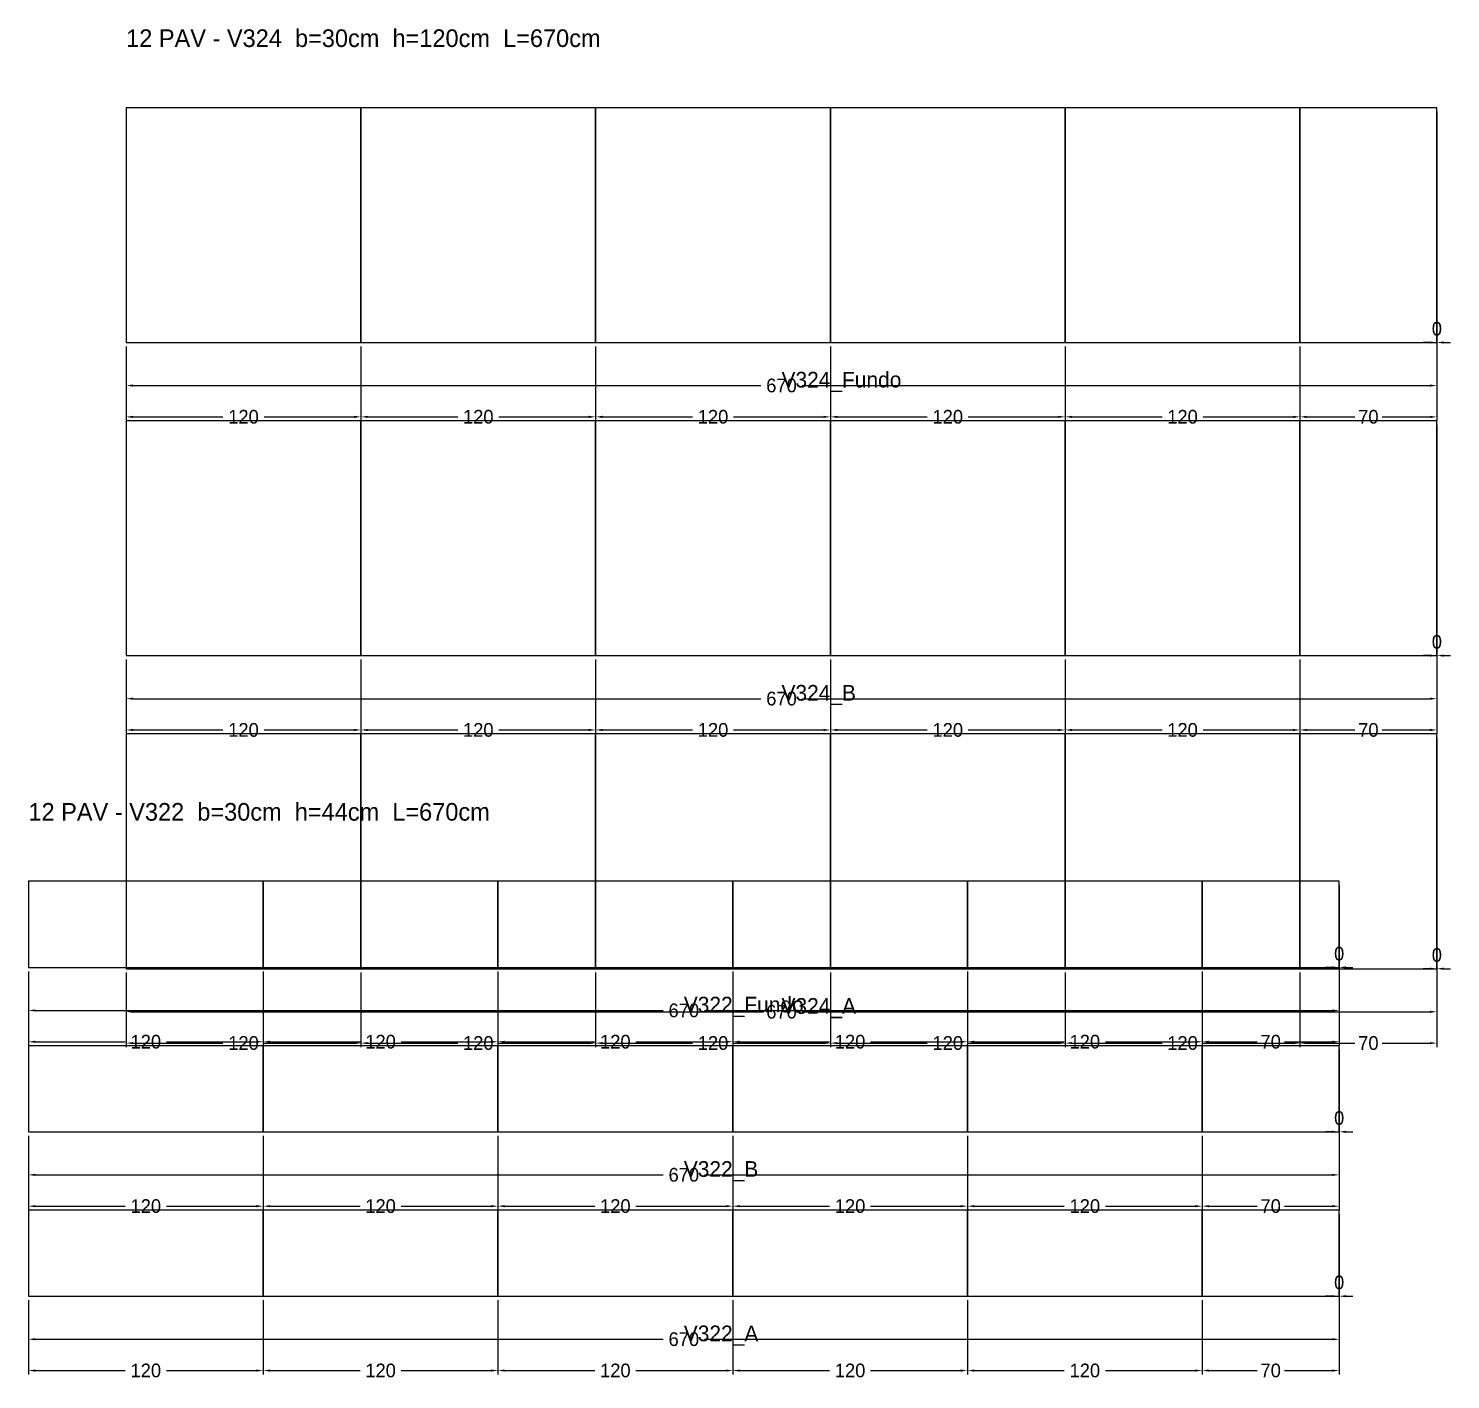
# Model space of a CAD drawing. Header units: metres. Extents: x 180 to 6304, y -11808 to -336.
# Drawn here: x 180 to 907, y -9191 to -8500 of the extents above; entities that cross this region are included whole.
import ezdxf

# ---------------------------------------------------------------- set-up
doc = ezdxf.new("R2010")
doc.units = ezdxf.units.M
doc.layers.add('COTA', color=3, linetype='Continuous')
doc.dimstyles.new('COTA_VIG', dxfattribs={"dimtxt": 7, "dimasz": 3.5, "dimexe": 2, "dimexo": 2, "dimgap": 1.5, "dimtad": 1, "dimdec": 1, "dimcen": 2.5, "dimclrd": 3, "dimclre": 3, "dimclrt": 3, "dimazin": 3, "dimtfac": 1, "dimtmove": 0, "dimatfit": 3})

# ---------------------------------------------------------------- blocks, each defined once
blk = doc.blocks.new('_CLOSEDFILLED')
at = {"color": 0, "linetype": 'BYBLOCK'}
blk.add_solid([(-1, 0.16), (0, 0), (-1, -0.16)], dxfattribs=at)
blk = doc.blocks.new('*D163')
at = {"color": 3}
for p, q in [((180.18, -9150.26), (180.18, -9172.26)), ((850.18, -9150.26), (850.18, -9172.26)), ((183.68, -9170.26), (504.68, -9170.26)), ((525.68, -9170.26), (846.68, -9170.26))]:
    blk.add_line(p, q, dxfattribs=at)
at = {"layer": 'Defpoints'}
for p in [(180.18, -9148.26), (850.18, -9148.26), (180.18, -9170.26)]:
    blk.add_point(p, dxfattribs=at)
at = {"layer": 'COTA', "color": 3, "xscale": 3.5, "yscale": 3.5, "rotation": 180}
blk.add_blockref('_CLOSEDFILLED', (180.18, -9170.26), dxfattribs=at)
at = {"layer": 'COTA', "color": 3, "xscale": 3.5, "yscale": 3.5}
blk.add_blockref('_CLOSEDFILLED', (850.18, -9170.26), dxfattribs=at)
at = {"layer": 'COTA', "color": 3, "insert": (515.18, -9170.26), "char_height": 7, "attachment_point": 5}
blk.add_mtext('670', dxfattribs=at)
blk = doc.blocks.new('*D164')
at = {"color": 3}
for p, q in [((180.18, -9150.26), (180.18, -9188.26)), ((300.18, -9150.26), (300.18, -9188.26)), ((183.68, -9186.26), (229.68, -9186.26)), ((250.68, -9186.26), (296.68, -9186.26))]:
    blk.add_line(p, q, dxfattribs=at)
at = {"layer": 'Defpoints'}
for p in [(180.18, -9148.26), (300.18, -9148.26), (180.18, -9186.26)]:
    blk.add_point(p, dxfattribs=at)
at = {"layer": 'COTA', "color": 3, "xscale": 3.5, "yscale": 3.5, "rotation": 180}
blk.add_blockref('_CLOSEDFILLED', (180.18, -9186.26), dxfattribs=at)
at = {"layer": 'COTA', "color": 3, "xscale": 3.5, "yscale": 3.5}
blk.add_blockref('_CLOSEDFILLED', (300.18, -9186.26), dxfattribs=at)
at = {"layer": 'COTA', "color": 3, "insert": (240.18, -9186.26), "char_height": 7, "attachment_point": 5}
blk.add_mtext('120', dxfattribs=at)
blk = doc.blocks.new('*D165')
at = {"color": 3}
for p, q in [((300.18, -9150.26), (300.18, -9188.26)), ((420.18, -9150.26), (420.18, -9188.26)), ((303.68, -9186.26), (349.68, -9186.26)), ((370.68, -9186.26), (416.68, -9186.26))]:
    blk.add_line(p, q, dxfattribs=at)
at = {"layer": 'Defpoints'}
for p in [(300.18, -9148.26), (420.18, -9148.26), (300.18, -9186.26)]:
    blk.add_point(p, dxfattribs=at)
at = {"layer": 'COTA', "color": 3, "xscale": 3.5, "yscale": 3.5, "rotation": 180}
blk.add_blockref('_CLOSEDFILLED', (300.18, -9186.26), dxfattribs=at)
at = {"layer": 'COTA', "color": 3, "xscale": 3.5, "yscale": 3.5}
blk.add_blockref('_CLOSEDFILLED', (420.18, -9186.26), dxfattribs=at)
at = {"layer": 'COTA', "color": 3, "insert": (360.18, -9186.26), "char_height": 7, "attachment_point": 5}
blk.add_mtext('120', dxfattribs=at)
blk = doc.blocks.new('*D166')
at = {"color": 3}
for p, q in [((420.18, -9150.26), (420.18, -9188.26)), ((540.18, -9150.26), (540.18, -9188.26)), ((423.68, -9186.26), (469.68, -9186.26)), ((490.68, -9186.26), (536.68, -9186.26))]:
    blk.add_line(p, q, dxfattribs=at)
at = {"layer": 'Defpoints'}
for p in [(420.18, -9148.26), (540.18, -9148.26), (420.18, -9186.26)]:
    blk.add_point(p, dxfattribs=at)
at = {"layer": 'COTA', "color": 3, "xscale": 3.5, "yscale": 3.5, "rotation": 180}
blk.add_blockref('_CLOSEDFILLED', (420.18, -9186.26), dxfattribs=at)
at = {"layer": 'COTA', "color": 3, "xscale": 3.5, "yscale": 3.5}
blk.add_blockref('_CLOSEDFILLED', (540.18, -9186.26), dxfattribs=at)
at = {"layer": 'COTA', "color": 3, "insert": (480.18, -9186.26), "char_height": 7, "attachment_point": 5}
blk.add_mtext('120', dxfattribs=at)
blk = doc.blocks.new('*D167')
at = {"color": 3}
for p, q in [((540.18, -9150.26), (540.18, -9188.26)), ((660.18, -9150.26), (660.18, -9188.26)), ((543.68, -9186.26), (589.68, -9186.26)), ((610.68, -9186.26), (656.68, -9186.26))]:
    blk.add_line(p, q, dxfattribs=at)
at = {"layer": 'Defpoints'}
for p in [(540.18, -9148.26), (660.18, -9148.26), (540.18, -9186.26)]:
    blk.add_point(p, dxfattribs=at)
at = {"layer": 'COTA', "color": 3, "xscale": 3.5, "yscale": 3.5, "rotation": 180}
blk.add_blockref('_CLOSEDFILLED', (540.18, -9186.26), dxfattribs=at)
at = {"layer": 'COTA', "color": 3, "xscale": 3.5, "yscale": 3.5}
blk.add_blockref('_CLOSEDFILLED', (660.18, -9186.26), dxfattribs=at)
at = {"layer": 'COTA', "color": 3, "insert": (600.18, -9186.26), "char_height": 7, "attachment_point": 5}
blk.add_mtext('120', dxfattribs=at)
blk = doc.blocks.new('*D168')
at = {"color": 3}
for p, q in [((660.18, -9150.26), (660.18, -9188.26)), ((780.18, -9150.26), (780.18, -9188.26)), ((663.68, -9186.26), (709.68, -9186.26)), ((730.68, -9186.26), (776.68, -9186.26))]:
    blk.add_line(p, q, dxfattribs=at)
at = {"layer": 'Defpoints'}
for p in [(660.18, -9148.26), (780.18, -9148.26), (660.18, -9186.26)]:
    blk.add_point(p, dxfattribs=at)
at = {"layer": 'COTA', "color": 3, "xscale": 3.5, "yscale": 3.5, "rotation": 180}
blk.add_blockref('_CLOSEDFILLED', (660.18, -9186.26), dxfattribs=at)
at = {"layer": 'COTA', "color": 3, "xscale": 3.5, "yscale": 3.5}
blk.add_blockref('_CLOSEDFILLED', (780.18, -9186.26), dxfattribs=at)
at = {"layer": 'COTA', "color": 3, "insert": (720.18, -9186.26), "char_height": 7, "attachment_point": 5}
blk.add_mtext('120', dxfattribs=at)
blk = doc.blocks.new('*D169')
at = {"color": 3}
for p, q in [((780.18, -9150.26), (780.18, -9188.26)), ((850.18, -9150.26), (850.18, -9188.26)), ((783.68, -9186.26), (808.18, -9186.26)), ((822.18, -9186.26), (846.68, -9186.26))]:
    blk.add_line(p, q, dxfattribs=at)
at = {"layer": 'Defpoints'}
for p in [(780.18, -9148.26), (850.18, -9148.26), (780.18, -9186.26)]:
    blk.add_point(p, dxfattribs=at)
at = {"layer": 'COTA', "color": 3, "xscale": 3.5, "yscale": 3.5, "rotation": 180}
blk.add_blockref('_CLOSEDFILLED', (780.18, -9186.26), dxfattribs=at)
at = {"layer": 'COTA', "color": 3, "xscale": 3.5, "yscale": 3.5}
blk.add_blockref('_CLOSEDFILLED', (850.18, -9186.26), dxfattribs=at)
at = {"layer": 'COTA', "color": 3, "insert": (815.18, -9186.26), "char_height": 7, "attachment_point": 5}
blk.add_mtext('70', dxfattribs=at)
blk = doc.blocks.new('*D171')
at = {"color": 3}
for p, q in [((180.18, -9066.26), (180.18, -9088.26)), ((850.18, -9066.26), (850.18, -9088.26)), ((183.68, -9086.26), (504.68, -9086.26)), ((525.68, -9086.26), (846.68, -9086.26))]:
    blk.add_line(p, q, dxfattribs=at)
at = {"layer": 'Defpoints'}
for p in [(180.18, -9064.26), (850.18, -9064.26), (180.18, -9086.26)]:
    blk.add_point(p, dxfattribs=at)
at = {"layer": 'COTA', "color": 3, "xscale": 3.5, "yscale": 3.5, "rotation": 180}
blk.add_blockref('_CLOSEDFILLED', (180.18, -9086.26), dxfattribs=at)
at = {"layer": 'COTA', "color": 3, "xscale": 3.5, "yscale": 3.5}
blk.add_blockref('_CLOSEDFILLED', (850.18, -9086.26), dxfattribs=at)
at = {"layer": 'COTA', "color": 3, "insert": (515.18, -9086.26), "char_height": 7, "attachment_point": 5}
blk.add_mtext('670', dxfattribs=at)
blk = doc.blocks.new('*D172')
at = {"color": 3}
for p, q in [((180.18, -9066.26), (180.18, -9104.26)), ((300.18, -9066.26), (300.18, -9104.26)), ((183.68, -9102.26), (229.68, -9102.26)), ((250.68, -9102.26), (296.68, -9102.26))]:
    blk.add_line(p, q, dxfattribs=at)
at = {"layer": 'Defpoints'}
for p in [(180.18, -9064.26), (300.18, -9064.26), (180.18, -9102.26)]:
    blk.add_point(p, dxfattribs=at)
at = {"layer": 'COTA', "color": 3, "xscale": 3.5, "yscale": 3.5, "rotation": 180}
blk.add_blockref('_CLOSEDFILLED', (180.18, -9102.26), dxfattribs=at)
at = {"layer": 'COTA', "color": 3, "xscale": 3.5, "yscale": 3.5}
blk.add_blockref('_CLOSEDFILLED', (300.18, -9102.26), dxfattribs=at)
at = {"layer": 'COTA', "color": 3, "insert": (240.18, -9102.26), "char_height": 7, "attachment_point": 5}
blk.add_mtext('120', dxfattribs=at)
blk = doc.blocks.new('*D173')
at = {"color": 3}
for p, q in [((300.18, -9066.26), (300.18, -9104.26)), ((420.18, -9066.26), (420.18, -9104.26)), ((303.68, -9102.26), (349.68, -9102.26)), ((370.68, -9102.26), (416.68, -9102.26))]:
    blk.add_line(p, q, dxfattribs=at)
at = {"layer": 'Defpoints'}
for p in [(300.18, -9064.26), (420.18, -9064.26), (300.18, -9102.26)]:
    blk.add_point(p, dxfattribs=at)
at = {"layer": 'COTA', "color": 3, "xscale": 3.5, "yscale": 3.5, "rotation": 180}
blk.add_blockref('_CLOSEDFILLED', (300.18, -9102.26), dxfattribs=at)
at = {"layer": 'COTA', "color": 3, "xscale": 3.5, "yscale": 3.5}
blk.add_blockref('_CLOSEDFILLED', (420.18, -9102.26), dxfattribs=at)
at = {"layer": 'COTA', "color": 3, "insert": (360.18, -9102.26), "char_height": 7, "attachment_point": 5}
blk.add_mtext('120', dxfattribs=at)
blk = doc.blocks.new('*D174')
at = {"color": 3}
for p, q in [((420.18, -9066.26), (420.18, -9104.26)), ((540.18, -9066.26), (540.18, -9104.26)), ((423.68, -9102.26), (469.68, -9102.26)), ((490.68, -9102.26), (536.68, -9102.26))]:
    blk.add_line(p, q, dxfattribs=at)
at = {"layer": 'Defpoints'}
for p in [(420.18, -9064.26), (540.18, -9064.26), (420.18, -9102.26)]:
    blk.add_point(p, dxfattribs=at)
at = {"layer": 'COTA', "color": 3, "xscale": 3.5, "yscale": 3.5, "rotation": 180}
blk.add_blockref('_CLOSEDFILLED', (420.18, -9102.26), dxfattribs=at)
at = {"layer": 'COTA', "color": 3, "xscale": 3.5, "yscale": 3.5}
blk.add_blockref('_CLOSEDFILLED', (540.18, -9102.26), dxfattribs=at)
at = {"layer": 'COTA', "color": 3, "insert": (480.18, -9102.26), "char_height": 7, "attachment_point": 5}
blk.add_mtext('120', dxfattribs=at)
blk = doc.blocks.new('*D175')
at = {"color": 3}
for p, q in [((540.18, -9066.26), (540.18, -9104.26)), ((660.18, -9066.26), (660.18, -9104.26)), ((543.68, -9102.26), (589.68, -9102.26)), ((610.68, -9102.26), (656.68, -9102.26))]:
    blk.add_line(p, q, dxfattribs=at)
at = {"layer": 'Defpoints'}
for p in [(540.18, -9064.26), (660.18, -9064.26), (540.18, -9102.26)]:
    blk.add_point(p, dxfattribs=at)
at = {"layer": 'COTA', "color": 3, "xscale": 3.5, "yscale": 3.5, "rotation": 180}
blk.add_blockref('_CLOSEDFILLED', (540.18, -9102.26), dxfattribs=at)
at = {"layer": 'COTA', "color": 3, "xscale": 3.5, "yscale": 3.5}
blk.add_blockref('_CLOSEDFILLED', (660.18, -9102.26), dxfattribs=at)
at = {"layer": 'COTA', "color": 3, "insert": (600.18, -9102.26), "char_height": 7, "attachment_point": 5}
blk.add_mtext('120', dxfattribs=at)
blk = doc.blocks.new('*D176')
at = {"color": 3}
for p, q in [((660.18, -9066.26), (660.18, -9104.26)), ((780.18, -9066.26), (780.18, -9104.26)), ((663.68, -9102.26), (709.68, -9102.26)), ((730.68, -9102.26), (776.68, -9102.26))]:
    blk.add_line(p, q, dxfattribs=at)
at = {"layer": 'Defpoints'}
for p in [(660.18, -9064.26), (780.18, -9064.26), (660.18, -9102.26)]:
    blk.add_point(p, dxfattribs=at)
at = {"layer": 'COTA', "color": 3, "xscale": 3.5, "yscale": 3.5, "rotation": 180}
blk.add_blockref('_CLOSEDFILLED', (660.18, -9102.26), dxfattribs=at)
at = {"layer": 'COTA', "color": 3, "xscale": 3.5, "yscale": 3.5}
blk.add_blockref('_CLOSEDFILLED', (780.18, -9102.26), dxfattribs=at)
at = {"layer": 'COTA', "color": 3, "insert": (720.18, -9102.26), "char_height": 7, "attachment_point": 5}
blk.add_mtext('120', dxfattribs=at)
blk = doc.blocks.new('*D177')
at = {"color": 3}
for p, q in [((780.18, -9066.26), (780.18, -9104.26)), ((850.18, -9066.26), (850.18, -9104.26)), ((783.68, -9102.26), (808.18, -9102.26)), ((822.18, -9102.26), (846.68, -9102.26))]:
    blk.add_line(p, q, dxfattribs=at)
at = {"layer": 'Defpoints'}
for p in [(780.18, -9064.26), (850.18, -9064.26), (780.18, -9102.26)]:
    blk.add_point(p, dxfattribs=at)
at = {"layer": 'COTA', "color": 3, "xscale": 3.5, "yscale": 3.5, "rotation": 180}
blk.add_blockref('_CLOSEDFILLED', (780.18, -9102.26), dxfattribs=at)
at = {"layer": 'COTA', "color": 3, "xscale": 3.5, "yscale": 3.5}
blk.add_blockref('_CLOSEDFILLED', (850.18, -9102.26), dxfattribs=at)
at = {"layer": 'COTA', "color": 3, "insert": (815.18, -9102.26), "char_height": 7, "attachment_point": 5}
blk.add_mtext('70', dxfattribs=at)
blk = doc.blocks.new('*D179')
at = {"color": 3}
for p, q in [((180.18, -8982.26), (180.18, -9004.26)), ((850.18, -8982.26), (850.18, -9004.26)), ((183.68, -9002.26), (504.68, -9002.26)), ((525.68, -9002.26), (846.68, -9002.26))]:
    blk.add_line(p, q, dxfattribs=at)
at = {"layer": 'Defpoints'}
for p in [(180.18, -8980.26), (850.18, -8980.26), (180.18, -9002.26)]:
    blk.add_point(p, dxfattribs=at)
at = {"layer": 'COTA', "color": 3, "xscale": 3.5, "yscale": 3.5, "rotation": 180}
blk.add_blockref('_CLOSEDFILLED', (180.18, -9002.26), dxfattribs=at)
at = {"layer": 'COTA', "color": 3, "xscale": 3.5, "yscale": 3.5}
blk.add_blockref('_CLOSEDFILLED', (850.18, -9002.26), dxfattribs=at)
at = {"layer": 'COTA', "color": 3, "insert": (515.18, -9002.26), "char_height": 7, "attachment_point": 5}
blk.add_mtext('670', dxfattribs=at)
blk = doc.blocks.new('*D180')
at = {"color": 3}
for p, q in [((180.18, -8982.26), (180.18, -9020.26)), ((300.18, -8982.26), (300.18, -9020.26)), ((183.68, -9018.26), (229.68, -9018.26)), ((250.68, -9018.26), (296.68, -9018.26))]:
    blk.add_line(p, q, dxfattribs=at)
at = {"layer": 'Defpoints'}
for p in [(180.18, -8980.26), (300.18, -8980.26), (180.18, -9018.26)]:
    blk.add_point(p, dxfattribs=at)
at = {"layer": 'COTA', "color": 3, "xscale": 3.5, "yscale": 3.5, "rotation": 180}
blk.add_blockref('_CLOSEDFILLED', (180.18, -9018.26), dxfattribs=at)
at = {"layer": 'COTA', "color": 3, "xscale": 3.5, "yscale": 3.5}
blk.add_blockref('_CLOSEDFILLED', (300.18, -9018.26), dxfattribs=at)
at = {"layer": 'COTA', "color": 3, "insert": (240.18, -9018.26), "char_height": 7, "attachment_point": 5}
blk.add_mtext('120', dxfattribs=at)
blk = doc.blocks.new('*D181')
at = {"color": 3}
for p, q in [((300.18, -8982.26), (300.18, -9020.26)), ((420.18, -8982.26), (420.18, -9020.26)), ((303.68, -9018.26), (349.68, -9018.26)), ((370.68, -9018.26), (416.68, -9018.26))]:
    blk.add_line(p, q, dxfattribs=at)
at = {"layer": 'Defpoints'}
for p in [(300.18, -8980.26), (420.18, -8980.26), (300.18, -9018.26)]:
    blk.add_point(p, dxfattribs=at)
at = {"layer": 'COTA', "color": 3, "xscale": 3.5, "yscale": 3.5, "rotation": 180}
blk.add_blockref('_CLOSEDFILLED', (300.18, -9018.26), dxfattribs=at)
at = {"layer": 'COTA', "color": 3, "xscale": 3.5, "yscale": 3.5}
blk.add_blockref('_CLOSEDFILLED', (420.18, -9018.26), dxfattribs=at)
at = {"layer": 'COTA', "color": 3, "insert": (360.18, -9018.26), "char_height": 7, "attachment_point": 5}
blk.add_mtext('120', dxfattribs=at)
blk = doc.blocks.new('*D182')
at = {"color": 3}
for p, q in [((420.18, -8982.26), (420.18, -9020.26)), ((540.18, -8982.26), (540.18, -9020.26)), ((423.68, -9018.26), (469.68, -9018.26)), ((490.68, -9018.26), (536.68, -9018.26))]:
    blk.add_line(p, q, dxfattribs=at)
at = {"layer": 'Defpoints'}
for p in [(420.18, -8980.26), (540.18, -8980.26), (420.18, -9018.26)]:
    blk.add_point(p, dxfattribs=at)
at = {"layer": 'COTA', "color": 3, "xscale": 3.5, "yscale": 3.5, "rotation": 180}
blk.add_blockref('_CLOSEDFILLED', (420.18, -9018.26), dxfattribs=at)
at = {"layer": 'COTA', "color": 3, "xscale": 3.5, "yscale": 3.5}
blk.add_blockref('_CLOSEDFILLED', (540.18, -9018.26), dxfattribs=at)
at = {"layer": 'COTA', "color": 3, "insert": (480.18, -9018.26), "char_height": 7, "attachment_point": 5}
blk.add_mtext('120', dxfattribs=at)
blk = doc.blocks.new('*D183')
at = {"color": 3}
for p, q in [((540.18, -8982.26), (540.18, -9020.26)), ((660.18, -8982.26), (660.18, -9020.26)), ((543.68, -9018.26), (589.68, -9018.26)), ((610.68, -9018.26), (656.68, -9018.26))]:
    blk.add_line(p, q, dxfattribs=at)
at = {"layer": 'Defpoints'}
for p in [(540.18, -8980.26), (660.18, -8980.26), (540.18, -9018.26)]:
    blk.add_point(p, dxfattribs=at)
at = {"layer": 'COTA', "color": 3, "xscale": 3.5, "yscale": 3.5, "rotation": 180}
blk.add_blockref('_CLOSEDFILLED', (540.18, -9018.26), dxfattribs=at)
at = {"layer": 'COTA', "color": 3, "xscale": 3.5, "yscale": 3.5}
blk.add_blockref('_CLOSEDFILLED', (660.18, -9018.26), dxfattribs=at)
at = {"layer": 'COTA', "color": 3, "insert": (600.18, -9018.26), "char_height": 7, "attachment_point": 5}
blk.add_mtext('120', dxfattribs=at)
blk = doc.blocks.new('*D184')
at = {"color": 3}
for p, q in [((660.18, -8982.26), (660.18, -9020.26)), ((780.18, -8982.26), (780.18, -9020.26)), ((663.68, -9018.26), (709.68, -9018.26)), ((730.68, -9018.26), (776.68, -9018.26))]:
    blk.add_line(p, q, dxfattribs=at)
at = {"layer": 'Defpoints'}
for p in [(660.18, -8980.26), (780.18, -8980.26), (660.18, -9018.26)]:
    blk.add_point(p, dxfattribs=at)
at = {"layer": 'COTA', "color": 3, "xscale": 3.5, "yscale": 3.5, "rotation": 180}
blk.add_blockref('_CLOSEDFILLED', (660.18, -9018.26), dxfattribs=at)
at = {"layer": 'COTA', "color": 3, "xscale": 3.5, "yscale": 3.5}
blk.add_blockref('_CLOSEDFILLED', (780.18, -9018.26), dxfattribs=at)
at = {"layer": 'COTA', "color": 3, "insert": (720.18, -9018.26), "char_height": 7, "attachment_point": 5}
blk.add_mtext('120', dxfattribs=at)
blk = doc.blocks.new('*D185')
at = {"color": 3}
for p, q in [((780.18, -8982.26), (780.18, -9020.26)), ((850.18, -8982.26), (850.18, -9020.26)), ((783.68, -9018.26), (808.18, -9018.26)), ((822.18, -9018.26), (846.68, -9018.26))]:
    blk.add_line(p, q, dxfattribs=at)
at = {"layer": 'Defpoints'}
for p in [(780.18, -8980.26), (850.18, -8980.26), (780.18, -9018.26)]:
    blk.add_point(p, dxfattribs=at)
at = {"layer": 'COTA', "color": 3, "xscale": 3.5, "yscale": 3.5, "rotation": 180}
blk.add_blockref('_CLOSEDFILLED', (780.18, -9018.26), dxfattribs=at)
at = {"layer": 'COTA', "color": 3, "xscale": 3.5, "yscale": 3.5}
blk.add_blockref('_CLOSEDFILLED', (850.18, -9018.26), dxfattribs=at)
at = {"layer": 'COTA', "color": 3, "insert": (815.18, -9018.26), "char_height": 7, "attachment_point": 5}
blk.add_mtext('70', dxfattribs=at)
blk = doc.blocks.new('*D247')
at = {"color": 3}
for p, q in [((230.12, -8982.93), (230.12, -9004.93)), ((900.12, -8982.93), (900.12, -9004.93)), ((233.62, -9002.93), (554.62, -9002.93)), ((575.62, -9002.93), (896.62, -9002.93))]:
    blk.add_line(p, q, dxfattribs=at)
at = {"layer": 'Defpoints'}
for p in [(230.12, -8980.93), (900.12, -8980.93), (230.12, -9002.93)]:
    blk.add_point(p, dxfattribs=at)
at = {"layer": 'COTA', "color": 3, "xscale": 3.5, "yscale": 3.5, "rotation": 180}
blk.add_blockref('_CLOSEDFILLED', (230.12, -9002.93), dxfattribs=at)
at = {"layer": 'COTA', "color": 3, "xscale": 3.5, "yscale": 3.5}
blk.add_blockref('_CLOSEDFILLED', (900.12, -9002.93), dxfattribs=at)
at = {"layer": 'COTA', "color": 3, "insert": (565.12, -9002.93), "char_height": 7, "attachment_point": 5}
blk.add_mtext('670', dxfattribs=at)
blk = doc.blocks.new('*D248')
at = {"color": 3}
for p, q in [((230.12, -8982.93), (230.12, -9020.93)), ((350.12, -8982.93), (350.12, -9020.93)), ((233.62, -9018.93), (279.62, -9018.93)), ((300.62, -9018.93), (346.62, -9018.93))]:
    blk.add_line(p, q, dxfattribs=at)
at = {"layer": 'Defpoints'}
for p in [(230.12, -8980.93), (350.12, -8980.93), (230.12, -9018.93)]:
    blk.add_point(p, dxfattribs=at)
at = {"layer": 'COTA', "color": 3, "xscale": 3.5, "yscale": 3.5, "rotation": 180}
blk.add_blockref('_CLOSEDFILLED', (230.12, -9018.93), dxfattribs=at)
at = {"layer": 'COTA', "color": 3, "xscale": 3.5, "yscale": 3.5}
blk.add_blockref('_CLOSEDFILLED', (350.12, -9018.93), dxfattribs=at)
at = {"layer": 'COTA', "color": 3, "insert": (290.12, -9018.93), "char_height": 7, "attachment_point": 5}
blk.add_mtext('120', dxfattribs=at)
blk = doc.blocks.new('*D249')
at = {"color": 3}
for p, q in [((350.12, -8982.93), (350.12, -9020.93)), ((470.12, -8982.93), (470.12, -9020.93)), ((353.62, -9018.93), (399.62, -9018.93)), ((420.62, -9018.93), (466.62, -9018.93))]:
    blk.add_line(p, q, dxfattribs=at)
at = {"layer": 'Defpoints'}
for p in [(350.12, -8980.93), (470.12, -8980.93), (350.12, -9018.93)]:
    blk.add_point(p, dxfattribs=at)
at = {"layer": 'COTA', "color": 3, "xscale": 3.5, "yscale": 3.5, "rotation": 180}
blk.add_blockref('_CLOSEDFILLED', (350.12, -9018.93), dxfattribs=at)
at = {"layer": 'COTA', "color": 3, "xscale": 3.5, "yscale": 3.5}
blk.add_blockref('_CLOSEDFILLED', (470.12, -9018.93), dxfattribs=at)
at = {"layer": 'COTA', "color": 3, "insert": (410.12, -9018.93), "char_height": 7, "attachment_point": 5}
blk.add_mtext('120', dxfattribs=at)
blk = doc.blocks.new('*D250')
at = {"color": 3}
for p, q in [((470.12, -8982.93), (470.12, -9020.93)), ((590.12, -8982.93), (590.12, -9020.93)), ((473.62, -9018.93), (519.62, -9018.93)), ((540.62, -9018.93), (586.62, -9018.93))]:
    blk.add_line(p, q, dxfattribs=at)
at = {"layer": 'Defpoints'}
for p in [(470.12, -8980.93), (590.12, -8980.93), (470.12, -9018.93)]:
    blk.add_point(p, dxfattribs=at)
at = {"layer": 'COTA', "color": 3, "xscale": 3.5, "yscale": 3.5, "rotation": 180}
blk.add_blockref('_CLOSEDFILLED', (470.12, -9018.93), dxfattribs=at)
at = {"layer": 'COTA', "color": 3, "xscale": 3.5, "yscale": 3.5}
blk.add_blockref('_CLOSEDFILLED', (590.12, -9018.93), dxfattribs=at)
at = {"layer": 'COTA', "color": 3, "insert": (530.12, -9018.93), "char_height": 7, "attachment_point": 5}
blk.add_mtext('120', dxfattribs=at)
blk = doc.blocks.new('*D251')
at = {"color": 3}
for p, q in [((590.12, -8982.93), (590.12, -9020.93)), ((710.12, -8982.93), (710.12, -9020.93)), ((593.62, -9018.93), (639.62, -9018.93)), ((660.62, -9018.93), (706.62, -9018.93))]:
    blk.add_line(p, q, dxfattribs=at)
at = {"layer": 'Defpoints'}
for p in [(590.12, -8980.93), (710.12, -8980.93), (590.12, -9018.93)]:
    blk.add_point(p, dxfattribs=at)
at = {"layer": 'COTA', "color": 3, "xscale": 3.5, "yscale": 3.5, "rotation": 180}
blk.add_blockref('_CLOSEDFILLED', (590.12, -9018.93), dxfattribs=at)
at = {"layer": 'COTA', "color": 3, "xscale": 3.5, "yscale": 3.5}
blk.add_blockref('_CLOSEDFILLED', (710.12, -9018.93), dxfattribs=at)
at = {"layer": 'COTA', "color": 3, "insert": (650.12, -9018.93), "char_height": 7, "attachment_point": 5}
blk.add_mtext('120', dxfattribs=at)
blk = doc.blocks.new('*D252')
at = {"color": 3}
for p, q in [((710.12, -8982.93), (710.12, -9020.93)), ((830.12, -8982.93), (830.12, -9020.93)), ((713.62, -9018.93), (759.62, -9018.93)), ((780.62, -9018.93), (826.62, -9018.93))]:
    blk.add_line(p, q, dxfattribs=at)
at = {"layer": 'Defpoints'}
for p in [(710.12, -8980.93), (830.12, -8980.93), (710.12, -9018.93)]:
    blk.add_point(p, dxfattribs=at)
at = {"layer": 'COTA', "color": 3, "xscale": 3.5, "yscale": 3.5, "rotation": 180}
blk.add_blockref('_CLOSEDFILLED', (710.12, -9018.93), dxfattribs=at)
at = {"layer": 'COTA', "color": 3, "xscale": 3.5, "yscale": 3.5}
blk.add_blockref('_CLOSEDFILLED', (830.12, -9018.93), dxfattribs=at)
at = {"layer": 'COTA', "color": 3, "insert": (770.12, -9018.93), "char_height": 7, "attachment_point": 5}
blk.add_mtext('120', dxfattribs=at)
blk = doc.blocks.new('*D253')
at = {"color": 3}
for p, q in [((830.12, -8982.93), (830.12, -9020.93)), ((900.12, -8982.93), (900.12, -9020.93)), ((833.62, -9018.93), (858.12, -9018.93)), ((872.12, -9018.93), (896.62, -9018.93))]:
    blk.add_line(p, q, dxfattribs=at)
at = {"layer": 'Defpoints'}
for p in [(830.12, -8980.93), (900.12, -8980.93), (830.12, -9018.93)]:
    blk.add_point(p, dxfattribs=at)
at = {"layer": 'COTA', "color": 3, "xscale": 3.5, "yscale": 3.5, "rotation": 180}
blk.add_blockref('_CLOSEDFILLED', (830.12, -9018.93), dxfattribs=at)
at = {"layer": 'COTA', "color": 3, "xscale": 3.5, "yscale": 3.5}
blk.add_blockref('_CLOSEDFILLED', (900.12, -9018.93), dxfattribs=at)
at = {"layer": 'COTA', "color": 3, "insert": (865.12, -9018.93), "char_height": 7, "attachment_point": 5}
blk.add_mtext('70', dxfattribs=at)
blk = doc.blocks.new('*D255')
at = {"color": 3}
for p, q in [((230.12, -8822.93), (230.12, -8844.93)), ((900.12, -8822.93), (900.12, -8844.93)), ((233.62, -8842.93), (554.62, -8842.93)), ((575.62, -8842.93), (896.62, -8842.93))]:
    blk.add_line(p, q, dxfattribs=at)
at = {"layer": 'Defpoints'}
for p in [(230.12, -8820.93), (900.12, -8820.93), (230.12, -8842.93)]:
    blk.add_point(p, dxfattribs=at)
at = {"layer": 'COTA', "color": 3, "xscale": 3.5, "yscale": 3.5, "rotation": 180}
blk.add_blockref('_CLOSEDFILLED', (230.12, -8842.93), dxfattribs=at)
at = {"layer": 'COTA', "color": 3, "xscale": 3.5, "yscale": 3.5}
blk.add_blockref('_CLOSEDFILLED', (900.12, -8842.93), dxfattribs=at)
at = {"layer": 'COTA', "color": 3, "insert": (565.12, -8842.93), "char_height": 7, "attachment_point": 5}
blk.add_mtext('670', dxfattribs=at)
blk = doc.blocks.new('*D256')
at = {"color": 3}
for p, q in [((230.12, -8822.93), (230.12, -8860.93)), ((350.12, -8822.93), (350.12, -8860.93)), ((233.62, -8858.93), (279.62, -8858.93)), ((300.62, -8858.93), (346.62, -8858.93))]:
    blk.add_line(p, q, dxfattribs=at)
at = {"layer": 'Defpoints'}
for p in [(230.12, -8820.93), (350.12, -8820.93), (230.12, -8858.93)]:
    blk.add_point(p, dxfattribs=at)
at = {"layer": 'COTA', "color": 3, "xscale": 3.5, "yscale": 3.5, "rotation": 180}
blk.add_blockref('_CLOSEDFILLED', (230.12, -8858.93), dxfattribs=at)
at = {"layer": 'COTA', "color": 3, "xscale": 3.5, "yscale": 3.5}
blk.add_blockref('_CLOSEDFILLED', (350.12, -8858.93), dxfattribs=at)
at = {"layer": 'COTA', "color": 3, "insert": (290.12, -8858.93), "char_height": 7, "attachment_point": 5}
blk.add_mtext('120', dxfattribs=at)
blk = doc.blocks.new('*D257')
at = {"color": 3}
for p, q in [((350.12, -8822.93), (350.12, -8860.93)), ((470.12, -8822.93), (470.12, -8860.93)), ((353.62, -8858.93), (399.62, -8858.93)), ((420.62, -8858.93), (466.62, -8858.93))]:
    blk.add_line(p, q, dxfattribs=at)
at = {"layer": 'Defpoints'}
for p in [(350.12, -8820.93), (470.12, -8820.93), (350.12, -8858.93)]:
    blk.add_point(p, dxfattribs=at)
at = {"layer": 'COTA', "color": 3, "xscale": 3.5, "yscale": 3.5, "rotation": 180}
blk.add_blockref('_CLOSEDFILLED', (350.12, -8858.93), dxfattribs=at)
at = {"layer": 'COTA', "color": 3, "xscale": 3.5, "yscale": 3.5}
blk.add_blockref('_CLOSEDFILLED', (470.12, -8858.93), dxfattribs=at)
at = {"layer": 'COTA', "color": 3, "insert": (410.12, -8858.93), "char_height": 7, "attachment_point": 5}
blk.add_mtext('120', dxfattribs=at)
blk = doc.blocks.new('*D258')
at = {"color": 3}
for p, q in [((470.12, -8822.93), (470.12, -8860.93)), ((590.12, -8822.93), (590.12, -8860.93)), ((473.62, -8858.93), (519.62, -8858.93)), ((540.62, -8858.93), (586.62, -8858.93))]:
    blk.add_line(p, q, dxfattribs=at)
at = {"layer": 'Defpoints'}
for p in [(470.12, -8820.93), (590.12, -8820.93), (470.12, -8858.93)]:
    blk.add_point(p, dxfattribs=at)
at = {"layer": 'COTA', "color": 3, "xscale": 3.5, "yscale": 3.5, "rotation": 180}
blk.add_blockref('_CLOSEDFILLED', (470.12, -8858.93), dxfattribs=at)
at = {"layer": 'COTA', "color": 3, "xscale": 3.5, "yscale": 3.5}
blk.add_blockref('_CLOSEDFILLED', (590.12, -8858.93), dxfattribs=at)
at = {"layer": 'COTA', "color": 3, "insert": (530.12, -8858.93), "char_height": 7, "attachment_point": 5}
blk.add_mtext('120', dxfattribs=at)
blk = doc.blocks.new('*D259')
at = {"color": 3}
for p, q in [((590.12, -8822.93), (590.12, -8860.93)), ((710.12, -8822.93), (710.12, -8860.93)), ((593.62, -8858.93), (639.62, -8858.93)), ((660.62, -8858.93), (706.62, -8858.93))]:
    blk.add_line(p, q, dxfattribs=at)
at = {"layer": 'Defpoints'}
for p in [(590.12, -8820.93), (710.12, -8820.93), (590.12, -8858.93)]:
    blk.add_point(p, dxfattribs=at)
at = {"layer": 'COTA', "color": 3, "xscale": 3.5, "yscale": 3.5, "rotation": 180}
blk.add_blockref('_CLOSEDFILLED', (590.12, -8858.93), dxfattribs=at)
at = {"layer": 'COTA', "color": 3, "xscale": 3.5, "yscale": 3.5}
blk.add_blockref('_CLOSEDFILLED', (710.12, -8858.93), dxfattribs=at)
at = {"layer": 'COTA', "color": 3, "insert": (650.12, -8858.93), "char_height": 7, "attachment_point": 5}
blk.add_mtext('120', dxfattribs=at)
blk = doc.blocks.new('*D260')
at = {"color": 3}
for p, q in [((710.12, -8822.93), (710.12, -8860.93)), ((830.12, -8822.93), (830.12, -8860.93)), ((713.62, -8858.93), (759.62, -8858.93)), ((780.62, -8858.93), (826.62, -8858.93))]:
    blk.add_line(p, q, dxfattribs=at)
at = {"layer": 'Defpoints'}
for p in [(710.12, -8820.93), (830.12, -8820.93), (710.12, -8858.93)]:
    blk.add_point(p, dxfattribs=at)
at = {"layer": 'COTA', "color": 3, "xscale": 3.5, "yscale": 3.5, "rotation": 180}
blk.add_blockref('_CLOSEDFILLED', (710.12, -8858.93), dxfattribs=at)
at = {"layer": 'COTA', "color": 3, "xscale": 3.5, "yscale": 3.5}
blk.add_blockref('_CLOSEDFILLED', (830.12, -8858.93), dxfattribs=at)
at = {"layer": 'COTA', "color": 3, "insert": (770.12, -8858.93), "char_height": 7, "attachment_point": 5}
blk.add_mtext('120', dxfattribs=at)
blk = doc.blocks.new('*D261')
at = {"color": 3}
for p, q in [((830.12, -8822.93), (830.12, -8860.93)), ((900.12, -8822.93), (900.12, -8860.93)), ((833.62, -8858.93), (858.12, -8858.93)), ((872.12, -8858.93), (896.62, -8858.93))]:
    blk.add_line(p, q, dxfattribs=at)
at = {"layer": 'Defpoints'}
for p in [(830.12, -8820.93), (900.12, -8820.93), (830.12, -8858.93)]:
    blk.add_point(p, dxfattribs=at)
at = {"layer": 'COTA', "color": 3, "xscale": 3.5, "yscale": 3.5, "rotation": 180}
blk.add_blockref('_CLOSEDFILLED', (830.12, -8858.93), dxfattribs=at)
at = {"layer": 'COTA', "color": 3, "xscale": 3.5, "yscale": 3.5}
blk.add_blockref('_CLOSEDFILLED', (900.12, -8858.93), dxfattribs=at)
at = {"layer": 'COTA', "color": 3, "insert": (865.12, -8858.93), "char_height": 7, "attachment_point": 5}
blk.add_mtext('70', dxfattribs=at)
blk = doc.blocks.new('*D263')
at = {"color": 3}
for p, q in [((230.12, -8662.93), (230.12, -8684.93)), ((900.12, -8662.93), (900.12, -8684.93)), ((233.62, -8682.93), (554.62, -8682.93)), ((575.62, -8682.93), (896.62, -8682.93))]:
    blk.add_line(p, q, dxfattribs=at)
at = {"layer": 'Defpoints'}
for p in [(230.12, -8660.93), (900.12, -8660.93), (230.12, -8682.93)]:
    blk.add_point(p, dxfattribs=at)
at = {"layer": 'COTA', "color": 3, "xscale": 3.5, "yscale": 3.5, "rotation": 180}
blk.add_blockref('_CLOSEDFILLED', (230.12, -8682.93), dxfattribs=at)
at = {"layer": 'COTA', "color": 3, "xscale": 3.5, "yscale": 3.5}
blk.add_blockref('_CLOSEDFILLED', (900.12, -8682.93), dxfattribs=at)
at = {"layer": 'COTA', "color": 3, "insert": (565.12, -8682.93), "char_height": 7, "attachment_point": 5}
blk.add_mtext('670', dxfattribs=at)
blk = doc.blocks.new('*D264')
at = {"color": 3}
for p, q in [((230.12, -8662.93), (230.12, -8700.93)), ((350.12, -8662.93), (350.12, -8700.93)), ((233.62, -8698.93), (279.62, -8698.93)), ((300.62, -8698.93), (346.62, -8698.93))]:
    blk.add_line(p, q, dxfattribs=at)
at = {"layer": 'Defpoints'}
for p in [(230.12, -8660.93), (350.12, -8660.93), (230.12, -8698.93)]:
    blk.add_point(p, dxfattribs=at)
at = {"layer": 'COTA', "color": 3, "xscale": 3.5, "yscale": 3.5, "rotation": 180}
blk.add_blockref('_CLOSEDFILLED', (230.12, -8698.93), dxfattribs=at)
at = {"layer": 'COTA', "color": 3, "xscale": 3.5, "yscale": 3.5}
blk.add_blockref('_CLOSEDFILLED', (350.12, -8698.93), dxfattribs=at)
at = {"layer": 'COTA', "color": 3, "insert": (290.12, -8698.93), "char_height": 7, "attachment_point": 5}
blk.add_mtext('120', dxfattribs=at)
blk = doc.blocks.new('*D265')
at = {"color": 3}
for p, q in [((350.12, -8662.93), (350.12, -8700.93)), ((470.12, -8662.93), (470.12, -8700.93)), ((353.62, -8698.93), (399.62, -8698.93)), ((420.62, -8698.93), (466.62, -8698.93))]:
    blk.add_line(p, q, dxfattribs=at)
at = {"layer": 'Defpoints'}
for p in [(350.12, -8660.93), (470.12, -8660.93), (350.12, -8698.93)]:
    blk.add_point(p, dxfattribs=at)
at = {"layer": 'COTA', "color": 3, "xscale": 3.5, "yscale": 3.5, "rotation": 180}
blk.add_blockref('_CLOSEDFILLED', (350.12, -8698.93), dxfattribs=at)
at = {"layer": 'COTA', "color": 3, "xscale": 3.5, "yscale": 3.5}
blk.add_blockref('_CLOSEDFILLED', (470.12, -8698.93), dxfattribs=at)
at = {"layer": 'COTA', "color": 3, "insert": (410.12, -8698.93), "char_height": 7, "attachment_point": 5}
blk.add_mtext('120', dxfattribs=at)
blk = doc.blocks.new('*D266')
at = {"color": 3}
for p, q in [((470.12, -8662.93), (470.12, -8700.93)), ((590.12, -8662.93), (590.12, -8700.93)), ((473.62, -8698.93), (519.62, -8698.93)), ((540.62, -8698.93), (586.62, -8698.93))]:
    blk.add_line(p, q, dxfattribs=at)
at = {"layer": 'Defpoints'}
for p in [(470.12, -8660.93), (590.12, -8660.93), (470.12, -8698.93)]:
    blk.add_point(p, dxfattribs=at)
at = {"layer": 'COTA', "color": 3, "xscale": 3.5, "yscale": 3.5, "rotation": 180}
blk.add_blockref('_CLOSEDFILLED', (470.12, -8698.93), dxfattribs=at)
at = {"layer": 'COTA', "color": 3, "xscale": 3.5, "yscale": 3.5}
blk.add_blockref('_CLOSEDFILLED', (590.12, -8698.93), dxfattribs=at)
at = {"layer": 'COTA', "color": 3, "insert": (530.12, -8698.93), "char_height": 7, "attachment_point": 5}
blk.add_mtext('120', dxfattribs=at)
blk = doc.blocks.new('*D267')
at = {"color": 3}
for p, q in [((590.12, -8662.93), (590.12, -8700.93)), ((710.12, -8662.93), (710.12, -8700.93)), ((593.62, -8698.93), (639.62, -8698.93)), ((660.62, -8698.93), (706.62, -8698.93))]:
    blk.add_line(p, q, dxfattribs=at)
at = {"layer": 'Defpoints'}
for p in [(590.12, -8660.93), (710.12, -8660.93), (590.12, -8698.93)]:
    blk.add_point(p, dxfattribs=at)
at = {"layer": 'COTA', "color": 3, "xscale": 3.5, "yscale": 3.5, "rotation": 180}
blk.add_blockref('_CLOSEDFILLED', (590.12, -8698.93), dxfattribs=at)
at = {"layer": 'COTA', "color": 3, "xscale": 3.5, "yscale": 3.5}
blk.add_blockref('_CLOSEDFILLED', (710.12, -8698.93), dxfattribs=at)
at = {"layer": 'COTA', "color": 3, "insert": (650.12, -8698.93), "char_height": 7, "attachment_point": 5}
blk.add_mtext('120', dxfattribs=at)
blk = doc.blocks.new('*D268')
at = {"color": 3}
for p, q in [((710.12, -8662.93), (710.12, -8700.93)), ((830.12, -8662.93), (830.12, -8700.93)), ((713.62, -8698.93), (759.62, -8698.93)), ((780.62, -8698.93), (826.62, -8698.93))]:
    blk.add_line(p, q, dxfattribs=at)
at = {"layer": 'Defpoints'}
for p in [(710.12, -8660.93), (830.12, -8660.93), (710.12, -8698.93)]:
    blk.add_point(p, dxfattribs=at)
at = {"layer": 'COTA', "color": 3, "xscale": 3.5, "yscale": 3.5, "rotation": 180}
blk.add_blockref('_CLOSEDFILLED', (710.12, -8698.93), dxfattribs=at)
at = {"layer": 'COTA', "color": 3, "xscale": 3.5, "yscale": 3.5}
blk.add_blockref('_CLOSEDFILLED', (830.12, -8698.93), dxfattribs=at)
at = {"layer": 'COTA', "color": 3, "insert": (770.12, -8698.93), "char_height": 7, "attachment_point": 5}
blk.add_mtext('120', dxfattribs=at)
blk = doc.blocks.new('*D269')
at = {"color": 3}
for p, q in [((830.12, -8662.93), (830.12, -8700.93)), ((900.12, -8662.93), (900.12, -8700.93)), ((833.62, -8698.93), (858.12, -8698.93)), ((872.12, -8698.93), (896.62, -8698.93))]:
    blk.add_line(p, q, dxfattribs=at)
at = {"layer": 'Defpoints'}
for p in [(830.12, -8660.93), (900.12, -8660.93), (830.12, -8698.93)]:
    blk.add_point(p, dxfattribs=at)
at = {"layer": 'COTA', "color": 3, "xscale": 3.5, "yscale": 3.5, "rotation": 180}
blk.add_blockref('_CLOSEDFILLED', (830.12, -8698.93), dxfattribs=at)
at = {"layer": 'COTA', "color": 3, "xscale": 3.5, "yscale": 3.5}
blk.add_blockref('_CLOSEDFILLED', (900.12, -8698.93), dxfattribs=at)
at = {"layer": 'COTA', "color": 3, "insert": (865.12, -8698.93), "char_height": 7, "attachment_point": 5}
blk.add_mtext('70', dxfattribs=at)

msp = doc.modelspace()

# ---------------------------------------------------------------- linework, layer by layer
at = {"layer": 'Paineis'}
for points in [[(230.12, -8660.93), (350.12, -8660.93), (350.12, -8540.93), (230.12, -8540.93)], [(350.12, -8660.93), (470.12, -8660.93), (470.12, -8540.93), (350.12, -8540.93)], [(470.12, -8660.93), (590.12, -8660.93), (590.12, -8540.93), (470.12, -8540.93)], [(590.12, -8660.93), (710.12, -8660.93), (710.12, -8540.93), (590.12, -8540.93)], [(710.12, -8660.93), (830.12, -8660.93), (830.12, -8540.93), (710.12, -8540.93)], [(830.12, -8660.93), (900.12, -8660.93), (900.12, -8540.93), (830.12, -8540.93)], [(230.12, -8820.93), (350.12, -8820.93), (350.12, -8700.93), (230.12, -8700.93)], [(350.12, -8820.93), (470.12, -8820.93), (470.12, -8700.93), (350.12, -8700.93)], [(470.12, -8820.93), (590.12, -8820.93), (590.12, -8700.93), (470.12, -8700.93)], [(590.12, -8820.93), (710.12, -8820.93), (710.12, -8700.93), (590.12, -8700.93)], [(710.12, -8820.93), (830.12, -8820.93), (830.12, -8700.93), (710.12, -8700.93)], [(830.12, -8820.93), (900.12, -8820.93), (900.12, -8700.93), (830.12, -8700.93)], [(230.12, -8980.93), (350.12, -8980.93), (350.12, -8860.93), (230.12, -8860.93)], [(350.12, -8980.93), (470.12, -8980.93), (470.12, -8860.93), (350.12, -8860.93)], [(470.12, -8980.93), (590.12, -8980.93), (590.12, -8860.93), (470.12, -8860.93)], [(590.12, -8980.93), (710.12, -8980.93), (710.12, -8860.93), (590.12, -8860.93)], [(710.12, -8980.93), (830.12, -8980.93), (830.12, -8860.93), (710.12, -8860.93)], [(830.12, -8980.93), (900.12, -8980.93), (900.12, -8860.93), (830.12, -8860.93)], [(180.18, -8980.26), (300.18, -8980.26), (300.18, -8936.26), (180.18, -8936.26)], [(300.18, -8980.26), (420.18, -8980.26), (420.18, -8936.26), (300.18, -8936.26)], [(420.18, -8980.26), (540.18, -8980.26), (540.18, -8936.26), (420.18, -8936.26)], [(540.18, -8980.26), (660.18, -8980.26), (660.18, -8936.26), (540.18, -8936.26)], [(660.18, -8980.26), (780.18, -8980.26), (780.18, -8936.26), (660.18, -8936.26)], [(780.18, -8980.26), (850.18, -8980.26), (850.18, -8936.26), (780.18, -8936.26)], [(180.18, -9064.26), (300.18, -9064.26), (300.18, -9020.26), (180.18, -9020.26)], [(300.18, -9064.26), (420.18, -9064.26), (420.18, -9020.26), (300.18, -9020.26)], [(420.18, -9064.26), (540.18, -9064.26), (540.18, -9020.26), (420.18, -9020.26)], [(540.18, -9064.26), (660.18, -9064.26), (660.18, -9020.26), (540.18, -9020.26)], [(660.18, -9064.26), (780.18, -9064.26), (780.18, -9020.26), (660.18, -9020.26)], [(780.18, -9064.26), (850.18, -9064.26), (850.18, -9020.26), (780.18, -9020.26)], [(180.18, -9148.26), (300.18, -9148.26), (300.18, -9104.26), (180.18, -9104.26)], [(300.18, -9148.26), (420.18, -9148.26), (420.18, -9104.26), (300.18, -9104.26)], [(420.18, -9148.26), (540.18, -9148.26), (540.18, -9104.26), (420.18, -9104.26)], [(540.18, -9148.26), (660.18, -9148.26), (660.18, -9104.26), (540.18, -9104.26)], [(660.18, -9148.26), (780.18, -9148.26), (780.18, -9104.26), (660.18, -9104.26)], [(780.18, -9148.26), (850.18, -9148.26), (850.18, -9104.26), (780.18, -9104.26)]]:
    msp.add_lwpolyline(points, close=True, dxfattribs=at)

# ---------------------------------------------------------------- texts
at = {"layer": 'NOMENCLATURA', "char_height": 9, "attachment_point": 1}
for s, insert in [('12 PAV - V324  b=30cm  h=120cm  L=670cm', (230.12, -8500.93)), ('12 PAV - V322  b=30cm  h=44cm  L=670cm', (180.18, -8896.26))]:
    msp.add_mtext(s, dxfattribs=dict(at, insert=insert))
at = {"layer": 'Texto Secao', "char_height": 8, "attachment_point": 1}
for s, insert in [('V324_Fundo', (565.12, -8675.93)), ('V324_B', (565.12, -8835.93)), ('V322_Fundo', (515.18, -8995.26)), ('V324_A', (565.12, -8995.93)), ('V322_B', (515.18, -9079.26)), ('V322_A', (515.18, -9163.26))]:
    msp.add_mtext(s, dxfattribs=dict(at, insert=insert))

# ---------------------------------------------------------------- dimensions: what is measured, and where the dimension line sits
at = {"layer": 'COTA'}
for base, p1, p2 in [((900.12, -8660.93), (900.12, -8660.93), (900.12, -8540.93)), ((900.12, -8820.93), (900.12, -8820.93), (900.12, -8700.93)), ((900.12, -8980.93), (900.12, -8980.93), (900.12, -8860.93)), ((850.18, -8980.26), (850.18, -8980.26), (850.18, -8936.26)), ((850.18, -9064.26), (850.18, -9064.26), (850.18, -9020.26)), ((850.18, -9148.26), (850.18, -9148.26), (850.18, -9104.26))]:
    msp.add_linear_dim(base=base, p1=p1, p2=p2, dimstyle='COTA_VIG', dxfattribs=at).render()
for base, p1, p2, picture, middle in [((230.12, -8682.93), (230.12, -8660.93), (900.12, -8660.93), '*D263', (565.12, -8682.93)), ((230.12, -8698.93), (230.12, -8660.93), (350.12, -8660.93), '*D264', (290.12, -8698.93)), ((350.12, -8698.93), (350.12, -8660.93), (470.12, -8660.93), '*D265', (410.12, -8698.93)), ((470.12, -8698.93), (470.12, -8660.93), (590.12, -8660.93), '*D266', (530.12, -8698.93)), ((590.12, -8698.93), (590.12, -8660.93), (710.12, -8660.93), '*D267', (650.12, -8698.93)), ((710.12, -8698.93), (710.12, -8660.93), (830.12, -8660.93), '*D268', (770.12, -8698.93)), ((830.12, -8698.93), (830.12, -8660.93), (900.12, -8660.93), '*D269', (865.12, -8698.93)), ((230.12, -8842.93), (230.12, -8820.93), (900.12, -8820.93), '*D255', (565.12, -8842.93)), ((230.12, -8858.93), (230.12, -8820.93), (350.12, -8820.93), '*D256', (290.12, -8858.93)), ((350.12, -8858.93), (350.12, -8820.93), (470.12, -8820.93), '*D257', (410.12, -8858.93)), ((470.12, -8858.93), (470.12, -8820.93), (590.12, -8820.93), '*D258', (530.12, -8858.93)), ((590.12, -8858.93), (590.12, -8820.93), (710.12, -8820.93), '*D259', (650.12, -8858.93)), ((710.12, -8858.93), (710.12, -8820.93), (830.12, -8820.93), '*D260', (770.12, -8858.93)), ((830.12, -8858.93), (830.12, -8820.93), (900.12, -8820.93), '*D261', (865.12, -8858.93)), ((180.18, -9002.26), (180.18, -8980.26), (850.18, -8980.26), '*D179', (515.18, -9002.26)), ((180.18, -9018.26), (180.18, -8980.26), (300.18, -8980.26), '*D180', (240.18, -9018.26)), ((230.12, -9002.93), (230.12, -8980.93), (900.12, -8980.93), '*D247', (565.12, -9002.93)), ((230.12, -9018.93), (230.12, -8980.93), (350.12, -8980.93), '*D248', (290.12, -9018.93)), ((300.18, -9018.26), (300.18, -8980.26), (420.18, -8980.26), '*D181', (360.18, -9018.26)), ((350.12, -9018.93), (350.12, -8980.93), (470.12, -8980.93), '*D249', (410.12, -9018.93)), ((420.18, -9018.26), (420.18, -8980.26), (540.18, -8980.26), '*D182', (480.18, -9018.26)), ((470.12, -9018.93), (470.12, -8980.93), (590.12, -8980.93), '*D250', (530.12, -9018.93)), ((540.18, -9018.26), (540.18, -8980.26), (660.18, -8980.26), '*D183', (600.18, -9018.26)), ((590.12, -9018.93), (590.12, -8980.93), (710.12, -8980.93), '*D251', (650.12, -9018.93)), ((660.18, -9018.26), (660.18, -8980.26), (780.18, -8980.26), '*D184', (720.18, -9018.26)), ((710.12, -9018.93), (710.12, -8980.93), (830.12, -8980.93), '*D252', (770.12, -9018.93)), ((780.18, -9018.26), (780.18, -8980.26), (850.18, -8980.26), '*D185', (815.18, -9018.26)), ((830.12, -9018.93), (830.12, -8980.93), (900.12, -8980.93), '*D253', (865.12, -9018.93)), ((180.18, -9086.26), (180.18, -9064.26), (850.18, -9064.26), '*D171', (515.18, -9086.26)), ((180.18, -9102.26), (180.18, -9064.26), (300.18, -9064.26), '*D172', (240.18, -9102.26)), ((300.18, -9102.26), (300.18, -9064.26), (420.18, -9064.26), '*D173', (360.18, -9102.26)), ((420.18, -9102.26), (420.18, -9064.26), (540.18, -9064.26), '*D174', (480.18, -9102.26)), ((540.18, -9102.26), (540.18, -9064.26), (660.18, -9064.26), '*D175', (600.18, -9102.26)), ((660.18, -9102.26), (660.18, -9064.26), (780.18, -9064.26), '*D176', (720.18, -9102.26)), ((780.18, -9102.26), (780.18, -9064.26), (850.18, -9064.26), '*D177', (815.18, -9102.26)), ((180.18, -9170.26), (180.18, -9148.26), (850.18, -9148.26), '*D163', (515.18, -9170.26)), ((180.18, -9186.26), (180.18, -9148.26), (300.18, -9148.26), '*D164', (240.18, -9186.26)), ((300.18, -9186.26), (300.18, -9148.26), (420.18, -9148.26), '*D165', (360.18, -9186.26)), ((420.18, -9186.26), (420.18, -9148.26), (540.18, -9148.26), '*D166', (480.18, -9186.26)), ((540.18, -9186.26), (540.18, -9148.26), (660.18, -9148.26), '*D167', (600.18, -9186.26)), ((660.18, -9186.26), (660.18, -9148.26), (780.18, -9148.26), '*D168', (720.18, -9186.26)), ((780.18, -9186.26), (780.18, -9148.26), (850.18, -9148.26), '*D169', (815.18, -9186.26))]:
    dim = msp.add_linear_dim(base=base, p1=p1, p2=p2, dimstyle='COTA_VIG', dxfattribs=at)
    dim.commit()
    dim.dimension.update_dxf_attribs({"geometry": picture, "text_midpoint": middle})

doc.saveas('drawing.dxf')
